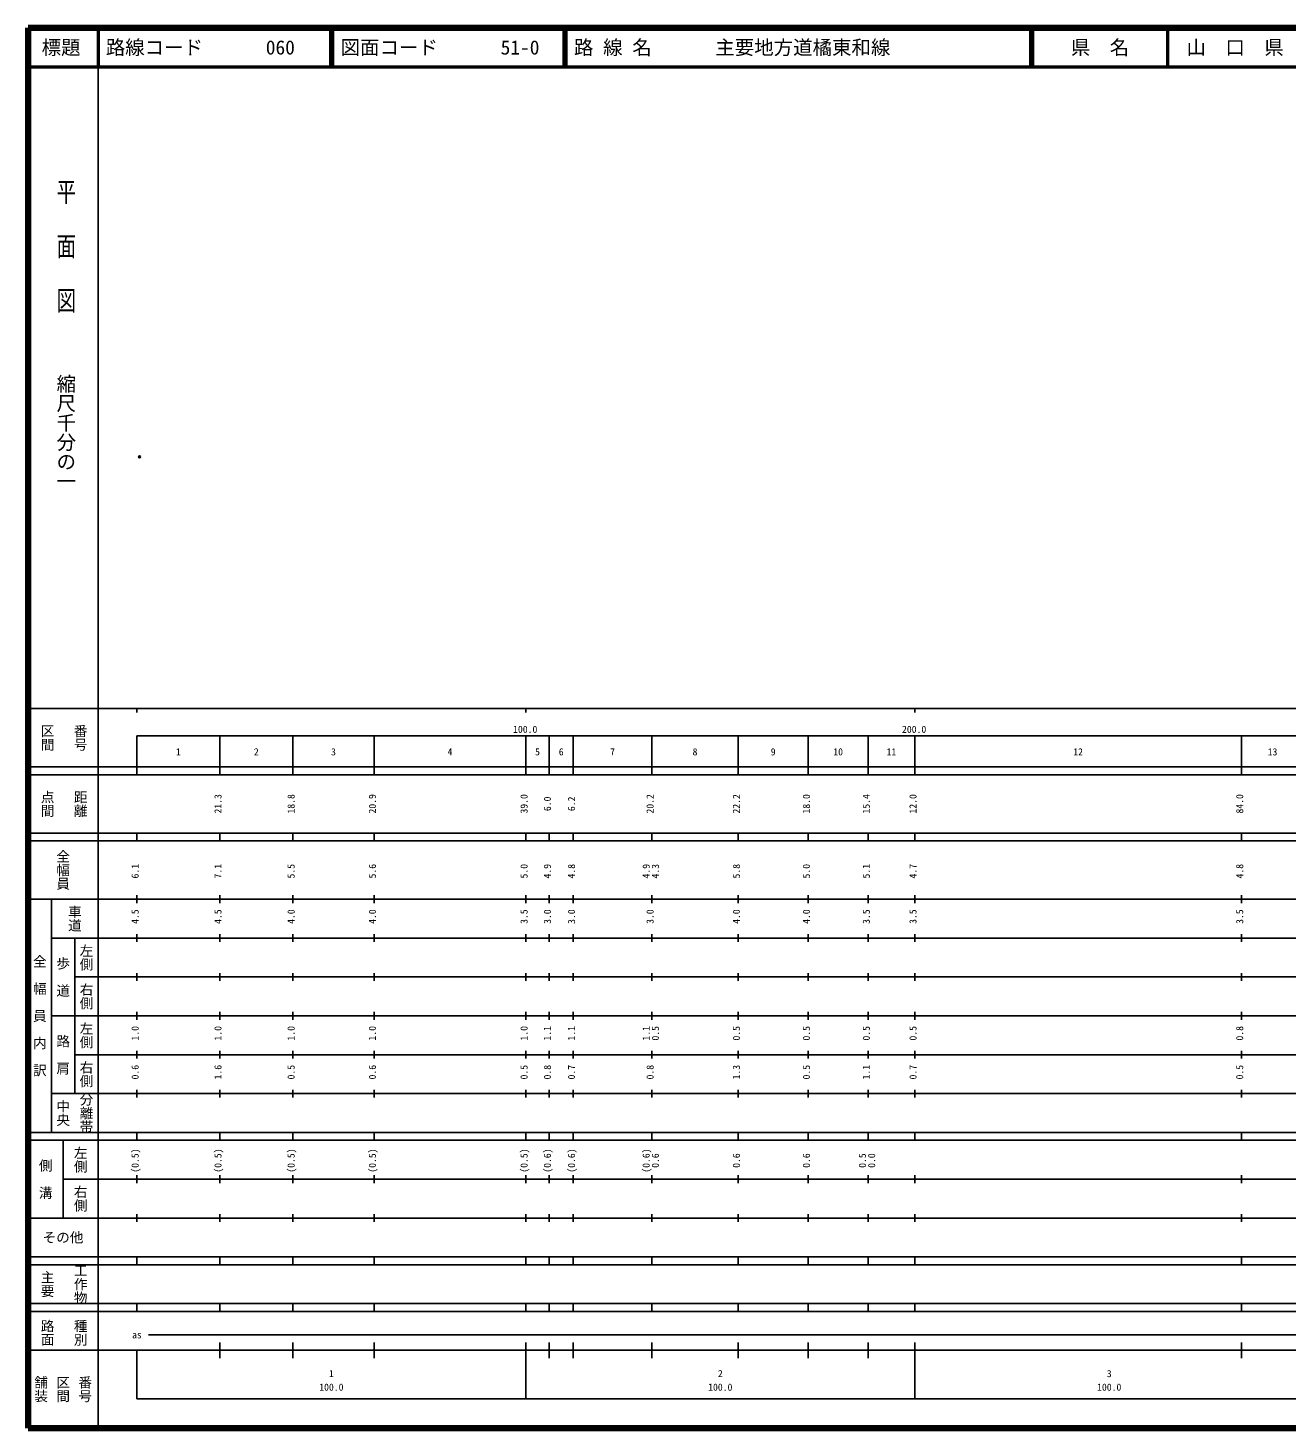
# Model space of a CAD drawing. Units: millimetres on the paper. Extents: x 40 to 680, y 20 to 380.
# Drawn here: x 40 to 363.7, y 20 to 380 of the extents above; entities that cross this region are included whole.
import ezdxf
from ezdxf.enums import TextEntityAlignment as Align

# ---------------------------------------------------------------- set-up
doc = ezdxf.new("R2010")
doc.units = ezdxf.units.MM
doc.header["$PDMODE"] = 32
doc.header["$PDSIZE"] = 0.5
doc.layers.add('M-OTRS', color=6, linetype='Continuous')
doc.layers.add('M-TTL-TXT', color=7, linetype='Continuous')
for name, color, linetype, lineweight in [('M-TTL', 2, 'Continuous', 140), ('M-TTL-BAND', 7, 'Continuous', 25), ('M-TTL-LINE', 7, 'Continuous', 50)]:
    doc.layers.add(name, color=color, linetype=linetype, lineweight=lineweight)
doc.styles.add('@ＭＳ ゴシック', font='')
doc.styles.add('ＭＳ ゴシック', font='')
doc.styles.get('@ＭＳ ゴシック').set_extended_font_data('@MS Gothic')
doc.styles.get('ＭＳ ゴシック').set_extended_font_data('MS Gothic')

msp = doc.modelspace()

# ---------------------------------------------------------------- linework, layer by layer
at = {"layer": 'M-OTRS'}
msp.add_point((68.697, 269.716), dxfattribs=at)
at = {"layer": 'M-TTL'}
for p, q in [((40, 380), (40, 20)), ((680, 380), (40, 380)), ((40, 20), (680, 20))]:
    msp.add_line(p, q, dxfattribs=at)
at = {"layer": 'M-TTL-BAND'}
for p, q in [((58, 370), (58, 20)), ((40, 205), (579, 205)), ((68, 205), (68, 204)), ((168, 205), (168, 204)), ((268, 205), (268, 204)), ((68, 198), (579, 198)), ((68, 198), (68, 188)), ((89.3, 188), (89.3, 198)), ((108.1, 188), (108.1, 198)), ((129, 188), (129, 198)), ((168, 188), (168, 198)), ((174, 188), (174, 198)), ((180.2, 188), (180.2, 198)), ((200.4, 188), (200.4, 198)), ((222.6, 188), (222.6, 198)), ((240.6, 188), (240.6, 198)), ((256, 188), (256, 198)), ((268, 188), (268, 198)), ((352, 188), (352, 198)), ((40, 190), (579, 190)), ((40, 188), (579, 188)), ((40, 173), (579, 173)), ((68, 171), (68, 173)), ((89.3, 171), (89.3, 173)), ((108.1, 171), (108.1, 173)), ((129, 171), (129, 173)), ((168, 171), (168, 173)), ((174, 171), (174, 173)), ((180.2, 171), (180.2, 173)), ((200.4, 171), (200.4, 173)), ((222.6, 171), (222.6, 173)), ((240.6, 171), (240.6, 173)), ((256, 171), (256, 173)), ((268, 171), (268, 173)), ((352, 171), (352, 173)), ((40, 171), (579, 171)), ((40, 156), (579, 156)), ((46, 96), (46, 156)), ((68, 155), (68, 157)), ((89.3, 155), (89.3, 157)), ((108.1, 155), (108.1, 157)), ((129, 155), (129, 157)), ((168, 155), (168, 157)), ((174, 155), (174, 157)), ((180.2, 155), (180.2, 157)), ((200.4, 155), (200.4, 157)), ((222.6, 155), (222.6, 157)), ((240.6, 155), (240.6, 157)), ((256, 155), (256, 157)), ((268, 155), (268, 157)), ((352, 155), (352, 157)), ((46, 146), (579, 146)), ((52, 146), (52, 106)), ((68, 145), (68, 147)), ((89.3, 145), (89.3, 147)), ((108.1, 145), (108.1, 147)), ((129, 145), (129, 147)), ((168, 145), (168, 147)), ((174, 145), (174, 147)), ((180.2, 145), (180.2, 147)), ((200.4, 145), (200.4, 147)), ((222.6, 145), (222.6, 147)), ((240.6, 145), (240.6, 147)), ((256, 145), (256, 147)), ((268, 145), (268, 147)), ((352, 145), (352, 147)), ((68, 135), (68, 137)), ((89.3, 135), (89.3, 137)), ((108.1, 135), (108.1, 137)), ((129, 135), (129, 137)), ((168, 135), (168, 137)), ((174, 135), (174, 137)), ((180.2, 135), (180.2, 137)), ((200.4, 135), (200.4, 137)), ((222.6, 135), (222.6, 137)), ((240.6, 135), (240.6, 137)), ((256, 135), (256, 137)), ((268, 135), (268, 137)), ((352, 135), (352, 137)), ((52, 136), (579, 136)), ((46, 126), (579, 126)), ((68, 125), (68, 127)), ((89.3, 125), (89.3, 127)), ((108.1, 125), (108.1, 127)), ((129, 125), (129, 127)), ((168, 125), (168, 127)), ((174, 125), (174, 127)), ((180.2, 125), (180.2, 127)), ((200.4, 125), (200.4, 127)), ((222.6, 125), (222.6, 127)), ((240.6, 125), (240.6, 127)), ((256, 125), (256, 127)), ((268, 125), (268, 127)), ((352, 125), (352, 127)), ((52, 116), (579, 116)), ((68, 115), (68, 117)), ((89.3, 115), (89.3, 117)), ((108.1, 115), (108.1, 117)), ((129, 115), (129, 117)), ((168, 115), (168, 117)), ((174, 115), (174, 117)), ((180.2, 115), (180.2, 117)), ((200.4, 115), (200.4, 117)), ((222.6, 115), (222.6, 117)), ((240.6, 115), (240.6, 117)), ((256, 115), (256, 117)), ((268, 115), (268, 117)), ((352, 115), (352, 117)), ((46, 106), (579, 106)), ((68, 105), (68, 107)), ((89.3, 105), (89.3, 107)), ((108.1, 105), (108.1, 107)), ((129, 105), (129, 107)), ((168, 105), (168, 107)), ((174, 105), (174, 107)), ((180.2, 105), (180.2, 107)), ((200.4, 105), (200.4, 107)), ((222.6, 105), (222.6, 107)), ((240.6, 105), (240.6, 107)), ((256, 105), (256, 107)), ((268, 105), (268, 107)), ((352, 105), (352, 107)), ((40, 96), (579, 96)), ((40, 94), (579, 94)), ((49, 94), (49, 74)), ((68, 94), (68, 96)), ((89.3, 94), (89.3, 96)), ((108.1, 94), (108.1, 96)), ((129, 94), (129, 96)), ((168, 94), (168, 96)), ((174, 94), (174, 96)), ((180.2, 94), (180.2, 96)), ((200.4, 94), (200.4, 96)), ((222.6, 94), (222.6, 96)), ((240.6, 94), (240.6, 96)), ((256, 94), (256, 96)), ((268, 94), (268, 96)), ((352, 94), (352, 96)), ((49, 84), (579, 84)), ((68, 83), (68, 85)), ((89.3, 83), (89.3, 85)), ((108.1, 83), (108.1, 85)), ((129, 83), (129, 85)), ((168, 83), (168, 85)), ((174, 83), (174, 85)), ((180.2, 83), (180.2, 85)), ((200.4, 83), (200.4, 85)), ((222.6, 83), (222.6, 85)), ((240.6, 83), (240.6, 85)), ((256, 83), (256, 85)), ((268, 83), (268, 85)), ((352, 83), (352, 85)), ((40, 74), (579, 74)), ((68, 73), (68, 75)), ((89.3, 73), (89.3, 75)), ((108.1, 73), (108.1, 75)), ((129, 73), (129, 75)), ((168, 73), (168, 75)), ((174, 73), (174, 75)), ((180.2, 73), (180.2, 75)), ((200.4, 73), (200.4, 75)), ((222.6, 73), (222.6, 75)), ((240.6, 73), (240.6, 75)), ((256, 73), (256, 75)), ((268, 73), (268, 75)), ((352, 73), (352, 75)), ((40, 64), (579, 64)), ((40, 62), (579, 62)), ((68, 62), (68, 64)), ((89.3, 62), (89.3, 64)), ((108.1, 62), (108.1, 64)), ((129, 62), (129, 64)), ((168, 62), (168, 64)), ((174, 62), (174, 64)), ((180.2, 62), (180.2, 64)), ((200.4, 62), (200.4, 64)), ((222.6, 62), (222.6, 64)), ((240.6, 62), (240.6, 64)), ((256, 62), (256, 64)), ((268, 62), (268, 64)), ((352, 62), (352, 64)), ((40, 52), (579, 52)), ((68, 50), (68, 52)), ((89.3, 50), (89.3, 52)), ((108.1, 50), (108.1, 52)), ((129, 50), (129, 52)), ((168, 50), (168, 52)), ((174, 50), (174, 52)), ((180.2, 50), (180.2, 52)), ((200.4, 50), (200.4, 52)), ((222.6, 50), (222.6, 52)), ((240.6, 50), (240.6, 52)), ((256, 50), (256, 52)), ((268, 50), (268, 52)), ((352, 50), (352, 52)), ((40, 50), (579, 50)), ((71, 44), (565, 44)), ((40, 40), (579, 40)), ((68, 40), (68, 27.5)), ((89.3, 38), (89.3, 42)), ((108.1, 38), (108.1, 42)), ((129, 38), (129, 42)), ((168, 27.5), (168, 42)), ((174, 38), (174, 42)), ((180.2, 38), (180.2, 42)), ((200.4, 38), (200.4, 42)), ((222.6, 38), (222.6, 42)), ((240.6, 38), (240.6, 42)), ((256, 38), (256, 42)), ((268, 27.5), (268, 42)), ((352, 38), (352, 42)), ((68, 27.5), (579, 27.5))]:
    msp.add_line(p, q, dxfattribs=at)
at = {"layer": 'M-TTL-LINE'}
for p, q in [((58, 380), (58, 370)), ((117.75, 380), (117.75, 370)), ((118.25, 380), (118.25, 370)), ((177.75, 380), (177.75, 370)), ((178.25, 380), (178.25, 370)), ((297.75, 380), (297.75, 370)), ((298.25, 380), (298.25, 370)), ((333, 380), (333, 370)), ((40, 370), (680, 370))]:
    msp.add_line(p, q, dxfattribs=at)

# ---------------------------------------------------------------- texts
at = {"layer": 'M-TTL-BAND', "style": '@ＭＳ ゴシック', "width": 1.4}
msp.add_text('平  面  図', height=3.666, rotation=270, dxfattribs=at).set_placement((49.777, 306.475), align=Align.MIDDLE_RIGHT)
at = {"layer": 'M-TTL-BAND', "style": '@ＭＳ ゴシック'}
msp.add_text('縮尺千分の一', height=3.666, rotation=270, dxfattribs=at).set_placement((49.777, 261.03), align=Align.MIDDLE_RIGHT)
for s, p in [('区間', (45, 197.5)), ('番号', (53.5, 197.5)), ('点間', (45, 180.5)), ('距離', (53.5, 180.5)), ('全幅員', (49, 163.5)), ('車道', (52, 151)), ('左側', (55, 141)), ('全\u3000幅\u3000員\u3000内\u3000訳', (43, 126)), ('歩\u3000道', (49, 136)), ('右側', (55, 131)), ('左側', (55, 121)), ('路\u3000肩', (49, 116)), ('右側', (55, 111)), ('分離帯', (55, 101)), ('中央', (49, 101)), ('左側', (53.5, 89)), ('側\u3000溝', (44.5, 84)), ('右側', (53.5, 79)), ('工作物', (53.5, 57)), ('主要', (45, 57)), ('路面', (45, 44.5)), ('種別', (53.5, 44.5)), ('舗装', (43.333, 30)), ('区間', (49, 30)), ('番号', (54.667, 30))]:
    msp.add_text(s, height=2.566, rotation=270, dxfattribs=at).set_placement(p, align=Align.MIDDLE_CENTER)
at = {"layer": 'M-TTL-BAND', "style": 'ＭＳ ゴシック'}
for s, p in [('100.0', (167.844, 198.195)), ('200.0', (267.844, 198.195)), ('1', (78.65, 192.405)), ('2', (98.7, 192.405)), ('3', (118.55, 192.405)), ('4', (148.5, 192.405)), ('5', (171, 192.405)), ('6', (177.1, 192.405)), ('7', (190.3, 192.405)), ('8', (211.5, 192.405)), ('9', (231.6, 192.405)), ('10', (248.3, 192.405)), ('11', (262, 192.405)), ('12', (310, 192.405)), ('13', (360, 192.405)), ('as', (68, 42.5)), ('1', (118, 32.523)), ('2', (218, 32.523)), ('3', (318, 32.523)), ('100.0', (118, 29.033)), ('100.0', (218, 29.033)), ('100.0', (318, 29.033))]:
    msp.add_text(s, height=1.833, dxfattribs=at).set_placement(p, align=Align.BOTTOM_CENTER)
for s, p in [('21.3', (90.3, 180.5)), ('18.8', (109.1, 180.5)), ('20.9', (130, 180.5)), ('39.0', (169, 180.5)), ('6.0', (175, 180.5)), ('6.2', (181.2, 180.5)), ('20.2', (201.4, 180.5)), ('22.2', (223.6, 180.5)), ('18.0', (241.6, 180.5)), ('15.4', (257, 180.5)), ('12.0', (269, 180.5)), ('84.0', (353, 180.5)), ('6.1', (69, 163.174)), ('7.1', (90.3, 163.174)), ('5.5', (109.1, 163.174)), ('5.6', (130, 163.174)), ('5.0', (169, 163.174)), ('4.9', (175, 163.174)), ('4.8', (181.2, 163.174)), ('4.9', (200.4, 163.174)), ('4.3', (202.77, 163.174)), ('5.8', (223.6, 163.174)), ('5.0', (241.6, 163.174)), ('5.1', (257, 163.174)), ('4.7', (269, 163.174)), ('4.8', (353, 163.174)), ('4.5', (69, 151.5)), ('4.5', (90.3, 151.5)), ('4.0', (109.1, 151.5)), ('4.0', (130, 151.5)), ('3.5', (169, 151.5)), ('3.0', (175, 151.5)), ('3.0', (181.2, 151.5)), ('3.0', (201.4, 151.5)), ('4.0', (223.6, 151.5)), ('4.0', (241.6, 151.5)), ('3.5', (257, 151.5)), ('3.5', (269, 151.5)), ('3.5', (353, 151.5)), ('1.0', (69, 121.5)), ('1.0', (90.3, 121.5)), ('1.0', (109.1, 121.5)), ('1.0', (130, 121.5)), ('1.0', (169, 121.5)), ('1.1', (175, 121.5)), ('1.1', (181.2, 121.5)), ('1.1', (200.4, 121.5)), ('0.5', (202.77, 121.5)), ('0.5', (223.6, 121.5)), ('0.5', (241.6, 121.5)), ('0.5', (257, 121.5)), ('0.5', (269, 121.5)), ('0.8', (353, 121.5)), ('0.6', (69, 111.5)), ('1.6', (90.3, 111.5)), ('0.5', (109.1, 111.5)), ('0.6', (130, 111.5)), ('0.5', (169, 111.5)), ('0.8', (175, 111.5)), ('0.7', (181.2, 111.5)), ('0.8', (201.4, 111.5)), ('1.3', (223.6, 111.5)), ('0.5', (241.6, 111.5)), ('1.1', (257, 111.5)), ('0.7', (269, 111.5)), ('0.5', (353, 111.5)), ('(0.5)', (69, 88.764)), ('(0.5)', (90.3, 88.764)), ('(0.5)', (109.1, 88.764)), ('(0.5)', (130, 88.764)), ('(0.5)', (169, 88.764)), ('(0.6)', (175, 88.764)), ('(0.6)', (181.2, 88.764)), ('(0.6)', (200.4, 88.764)), ('0.6', (202.77, 88.764)), ('0.6', (223.6, 88.764)), ('0.6', (241.6, 88.764)), ('0.5', (256, 88.764)), ('0.0', (258.37, 88.764))]:
    msp.add_text(s, height=1.833, rotation=90, dxfattribs=at).set_placement(p, align=Align.BOTTOM_CENTER)
msp.add_text('その他', height=2.566, dxfattribs=at).set_placement((49, 69), align=Align.MIDDLE_CENTER)
at = {"layer": 'M-TTL-TXT', "style": 'ＭＳ ゴシック'}
for s, p in [('標題', (48.5, 375)), ('県\u3000名', (315.625, 375)), ('山\u3000口\u3000県', (350.375, 375))]:
    msp.add_text(s, height=3.666, dxfattribs=at).set_placement(p, align=Align.MIDDLE_CENTER)
for s, p in [('路線コード', (60, 375)), ('060', (101.142, 375)), ('図面コード', (120.38, 375)), ('51-0', (161.521, 375)), ('路 線 名', (180.38, 375)), ('主要地方道橘東和線', (216.734, 375))]:
    msp.add_text(s, height=3.666, dxfattribs=at).set_placement(p, align=Align.MIDDLE_LEFT)

doc.saveas('drawing.dxf')
